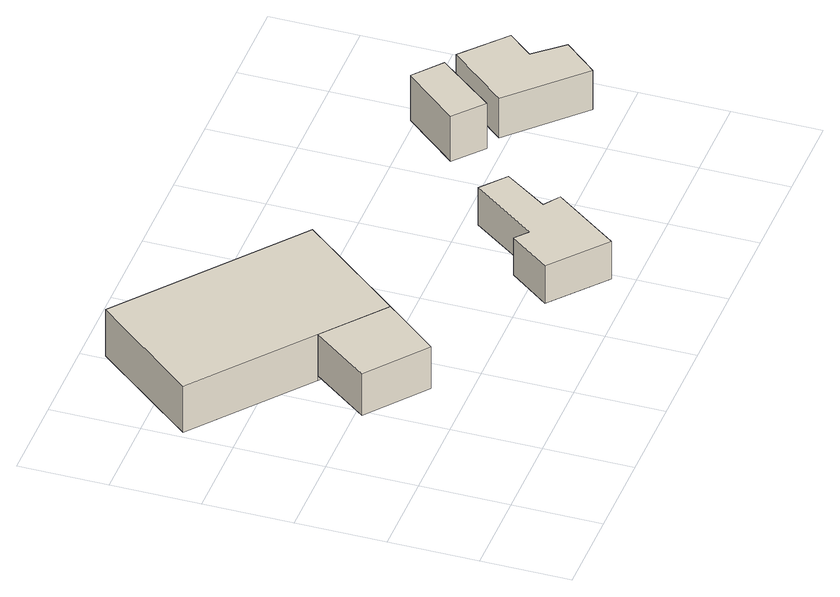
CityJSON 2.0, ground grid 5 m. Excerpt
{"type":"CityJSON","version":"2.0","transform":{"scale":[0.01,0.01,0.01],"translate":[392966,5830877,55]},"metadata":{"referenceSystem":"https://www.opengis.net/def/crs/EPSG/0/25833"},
"CityObjects":{
"building1":{"type":"Building","attributes":{"Gemeindeschluessel":"11000003","BezugspunktDach":"2200","function":"51009_1610","measuredHeight":2.68,"storeysAboveGround":0},"address":[{"country":"Germany","locality":"Berlin"}],"geometry":[{"type":"Solid","lod":"1","boundaries":[[[[0,1,2,3]],[[4,5,6,7]],[[4,7,3,2]],[[5,4,2,1]],[[6,5,1,0]],[[7,6,0,3]]]]}]},
"building2":{"type":"Building","attributes":{"Gemeindeschluessel":"11000003","BezugspunktDach":"2200","function":"31001_1010","measuredHeight":2.98,"storeysAboveGround":1},"address":[{"country":"Germany","locality":"Berlin","thoroughfareNumber":"98C","thoroughfareName":"Schillingweg"}],"geometry":[{"type":"Solid","lod":"1","boundaries":[[[[2,1,8,9,10]],[[11,12,13,14,15]],[[11,15,10,9]],[[12,11,9,8]],[[13,12,8,1]],[[14,13,1,2]],[[15,14,2,10]]]]}]},
"building3":{"type":"Building","attributes":{"Gemeindeschluessel":"11000003","BezugspunktDach":"2200","function":"31001_2000","measuredHeight":2.39,"storeysAboveGround":1},"address":[{"country":"Germany","locality":"Berlin","thoroughfareNumber":"98C (1)","thoroughfareName":"Schillingweg"}],"geometry":[{"type":"Solid","lod":"1","boundaries":[[[[16,17,18,19,20,21,22,23]],[[24,25,26,27,28,29,30,31]],[[24,31,23,22]],[[25,24,22,21]],[[26,25,21,20]],[[27,26,20,19]],[[28,27,19,18]],[[29,28,18,17]],[[30,29,17,16]],[[31,30,16,23]]]]}]},
"building4":{"type":"Building","attributes":{"Gemeindeschluessel":"11000003","BezugspunktDach":"2200","function":"31001_2000","measuredHeight":2.9,"storeysAboveGround":1},"address":[{"country":"Germany","locality":"Berlin","thoroughfareNumber":"31H (4)","thoroughfareName":"Jean-Calas-Weg"}],"geometry":[{"type":"Solid","lod":"1","boundaries":[[[[32,33,34,35]],[[36,37,38,39]],[[36,39,35,34]],[[37,36,34,33]],[[38,37,33,32]],[[39,38,32,35]]]]}]},
"building5":{"type":"Building","attributes":{"Gemeindeschluessel":"11000003","BezugspunktDach":"2200","function":"31001_2000","measuredHeight":2.52,"storeysAboveGround":1},"address":[{"country":"Germany","locality":"Berlin","thoroughfareNumber":"31H (2)","thoroughfareName":"Jean-Calas-Weg"}],"geometry":[{"type":"Solid","lod":"1","boundaries":[[[[40,41,42,43,44,45]],[[46,47,48,49,50,51]],[[46,51,45,44]],[[47,46,44,43]],[[48,47,43,42]],[[49,48,42,41]],[[50,49,41,40]],[[51,50,40,45]]]]}]}
},
"vertices":[
[765,692,313],[1019,998,313],[679,1273,313],[434,953,313],[679,1273,45],[1019,998,45],[765,692,45],[434,953,45],
[1505,1584,313],[526,2370,313],[42,1787,313],[526,2370,15],[1505,1584,15],[1019,998,15],[679,1273,15],[42,1787,15],
[1820,75,378],[2094,445,378],[2002,507,378],[2172,751,378],[2031,868,378],[1762,498,378],[1690,560,378],[1514,332,378],[1690,560,139],[1762,498,139],[2031,868,139],[2172,751,139],[2002,507,139],[2094,445,139],[1820,75,139],[1514,332,139],
[2570,1003,497],[2828,1319,497],[2670,1449,497],[2409,1144,497],[2670,1449,207],[2828,1319,207],[2570,1003,207],[2409,1144,207],
[3096,609,426],[3261,799,426],[3122,960,426],[3242,1101,426],[2998,1315,426],[2717,987,426],[2998,1315,174],[3242,1101,174],[3122,960,174],[3261,799,174],[3096,609,174],[2717,987,174]
]}
